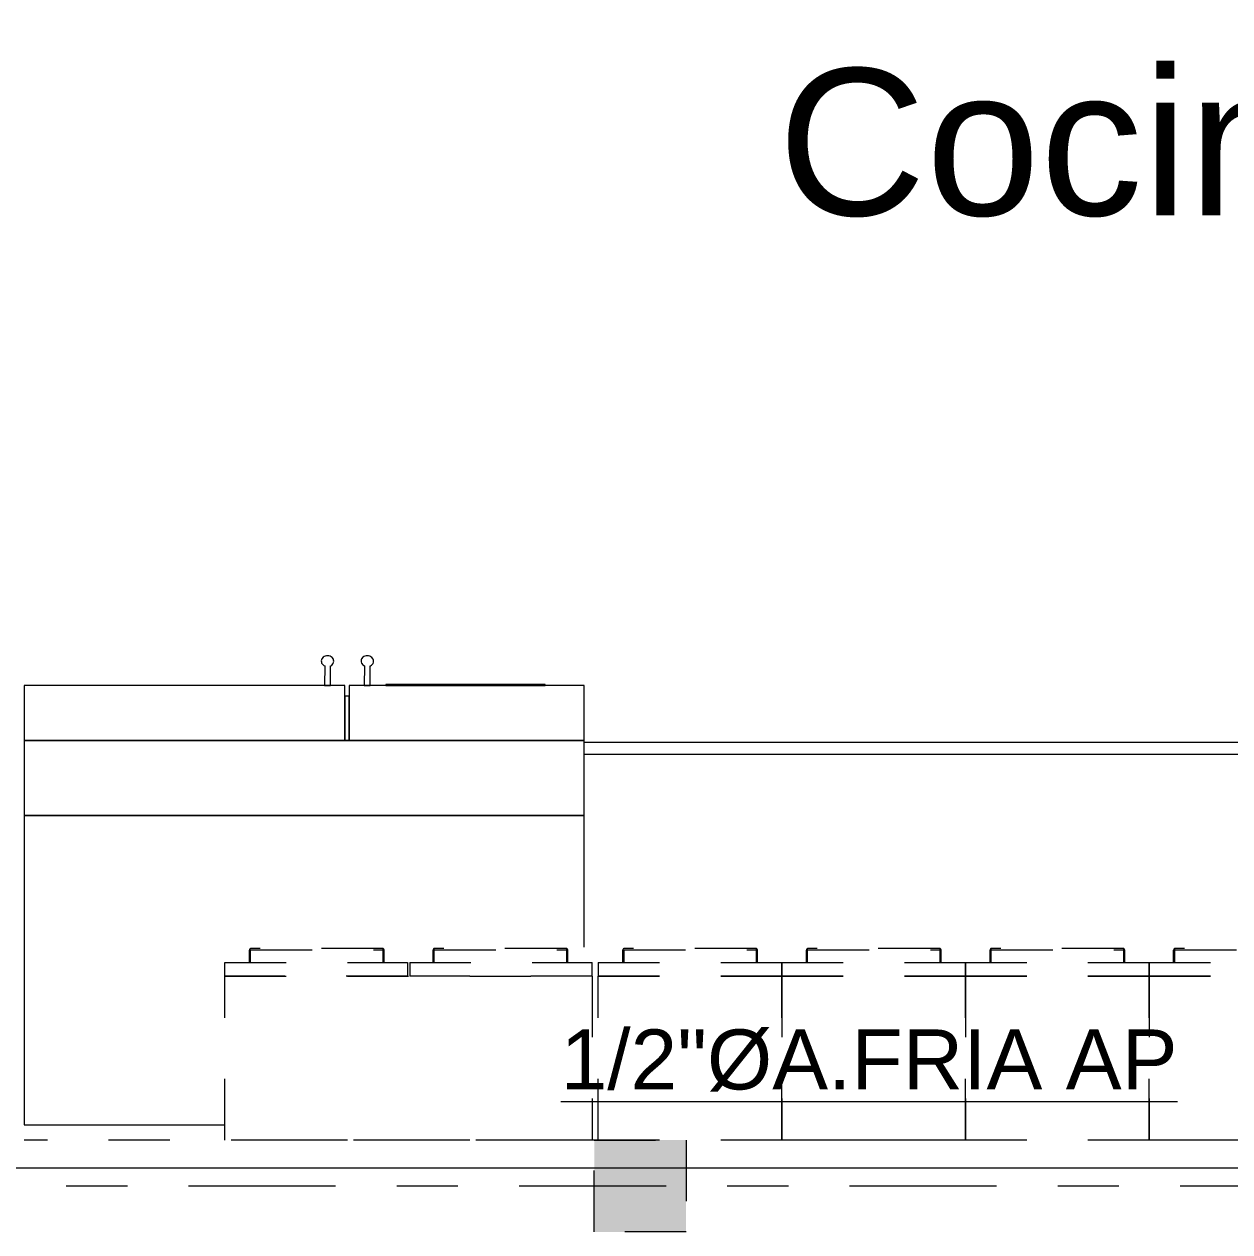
# Model space of a CAD drawing. Header units: millimetres. Extents: x -9559 to 23034, y -7226 to 22400.
# Drawn here: x 251.12 to 253.09, y 51.17 to 53.143 of the extents above; entities that cross this region are included whole.
import ezdxf

# ---------------------------------------------------------------- set-up
doc = ezdxf.new("R2010")
doc.units = ezdxf.units.MM
doc.header["$LTSCALE"] = 0.02
for name, pattern in [('ACAD_ISO02W100', [15, 12, -3]), ('ACAD_ISO10W100', [18, 12, -3, 0, -3]), ('DASHED2', [0.375, 0.25, -0.125])]:
    doc.linetypes.add(name, pattern=pattern)
for name, color, linetype, lineweight in [('A-Mueble cocina 2-proyecciones', 255, 'ACAD_ISO02W100', 9), ('A-Mueble cocina 3', 9, 'Continuous', 9), ('A-Mueble cocina 4- Habitaciones', 9, 'Continuous', 9), ('G-ANNO-TEXT', 250, 'Continuous', 9), ('I-FURN', 9, 'Continuous', 9), ('IH-AGUA FRIA', 140, 'Continuous', 5), ('S-GRID', 253, 'ACAD_ISO10W100', 5)]:
    doc.layers.add(name, color=color, linetype=linetype, lineweight=lineweight)
doc.layers.add('IH-PLANO BASE', color=250, linetype='DASHED2', lineweight=5, transparency=0.55)
doc.styles.add('Arial_3', font='arial.ttf', dxfattribs={"height": 0.18})
doc.styles.add('Arial_4', font='arial.ttf', dxfattribs={"height": 0.105})
doc.styles.get("Standard").update_dxf_attribs({"font": 'GOTHIC.TTF'})
doc.dimstyles.get("Standard").update_dxf_attribs({"dimtxt": 0.18, "dimasz": 0.18, "dimexe": 0.18, "dimexo": 0.0625, "dimgap": 0.09, "dimtad": 0, "dimzin": 3, "dimdsep": 46, "dimtxsty": 'Standard', "dimblk": 'ARCHTICK', "dimcen": 0.09, "dimadec": 0, "dimazin": 0, "dimtfac": 1, "dimtofl": 0, "dimtmove": 0, "dimatfit": 3, "dimldrblk": 'ARCHTICK', "dimfxl": 1, "dimtolj": 1, "dimtzin": 0, "dimarcsym": 0})

# ---------------------------------------------------------------- blocks, each defined once
blk = doc.blocks.new('Kitchen_Appliances_AEG_AEG-SBS-ST-Fridge-Freezer-Grey-Stainless - Name - _RMB86111NX 925993179 Ukraine_-147536-Nivel 1')
at = {"layer": 'A-Mueble cocina 4- Habitaciones'}
for p, q in [((0.4575, 0.3833), (0.1295, 0.3833)), ((0.4575, -0.122), (0.4575, 0.3833)), ((-0.4575, 0.0933), (-0.4575, -0.122)), ((-0.4575, -0.122), (0.4575, -0.122)), ((0.4575, -0.122), (-0.4575, -0.122)), ((-0.4575, -0.122), (-0.4575, -0.2447)), ((0.4575, -0.2447), (0.4575, -0.122)), ((-0.0733, -0.2447), (-0.4575, -0.2447)), ((-0.4575, -0.2447), (-0.4575, -0.3347)), ((-0.4575, -0.2447), (0.4575, -0.2447)), ((-0.0733, -0.3347), (-0.0733, -0.2447)), ((-0.0663, -0.2447), (-0.0733, -0.2447)), ((-0.0733, -0.2447), (-0.0733, -0.3169)), ((0.4575, -0.2447), (-0.0663, -0.2447)), ((-0.0663, -0.2447), (-0.0663, -0.3347)), ((-0.0663, -0.3169), (-0.0663, -0.2447)), ((0.4575, -0.3347), (0.4575, -0.2447)), ((-0.4575, -0.3347), (-0.0733, -0.3347)), ((-0.1333, -0.3347), (-0.394, -0.3347)), ((-0.394, -0.3347), (-0.394, -0.3363)), ((-0.1333, -0.3363), (-0.1333, -0.3347)), ((-0.0982, -0.3347), (-0.108, -0.3347)), ((-0.108, -0.3347), (-0.1077, -0.3666)), ((-0.0986, -0.3666), (-0.0982, -0.3347)), ((-0.0733, -0.3169), (-0.0663, -0.3169)), ((-0.0663, -0.3347), (0.4575, -0.3347)), ((-0.0333, -0.3347), (-0.0431, -0.3347)), ((-0.0431, -0.3347), (-0.0428, -0.3666)), ((-0.0336, -0.3666), (-0.0333, -0.3347)), ((-0.394, -0.3363), (-0.1333, -0.3363)), ((-0.1131, -0.3725), (-0.1134, -0.3742)), ((-0.1134, -0.3742), (-0.1132, -0.376)), ((-0.1125, -0.3708), (-0.1131, -0.3725)), ((-0.1102, -0.368), (-0.1125, -0.3708)), ((-0.1086, -0.3669), (-0.1102, -0.368)), ((-0.1077, -0.3666), (-0.1086, -0.3669)), ((-0.0973, -0.3672), (-0.0986, -0.3666)), ((-0.0958, -0.3684), (-0.0973, -0.3672)), ((-0.0936, -0.3713), (-0.0958, -0.3684)), ((-0.093, -0.373), (-0.0936, -0.3713)), ((-0.0931, -0.3765), (-0.0929, -0.3747)), ((-0.0929, -0.3747), (-0.093, -0.373)), ((-0.0482, -0.3725), (-0.0484, -0.3742)), ((-0.0484, -0.3742), (-0.0482, -0.376)), ((-0.0475, -0.3708), (-0.0482, -0.3725)), ((-0.0452, -0.368), (-0.0475, -0.3708)), ((-0.0437, -0.3669), (-0.0452, -0.368)), ((-0.0428, -0.3666), (-0.0437, -0.3669)), ((-0.0323, -0.3672), (-0.0336, -0.3666)), ((-0.0308, -0.3684), (-0.0323, -0.3672)), ((-0.0286, -0.3713), (-0.0308, -0.3684)), ((-0.0281, -0.373), (-0.0286, -0.3713)), ((-0.0282, -0.3765), (-0.0279, -0.3747)), ((-0.0279, -0.3747), (-0.0281, -0.373)), ((-0.1132, -0.376), (-0.1127, -0.3776)), ((-0.1127, -0.3776), (-0.1105, -0.3806)), ((-0.1105, -0.3806), (-0.109, -0.3817)), ((-0.109, -0.3817), (-0.1072, -0.3826)), ((-0.1072, -0.3826), (-0.1053, -0.3831)), ((-0.1053, -0.3831), (-0.1043, -0.3833)), ((-0.1043, -0.3833), (-0.1033, -0.3833)), ((-0.1033, -0.3833), (-0.1023, -0.3833)), ((-0.1023, -0.3833), (-0.1014, -0.3832)), ((-0.1014, -0.3832), (-0.0994, -0.3828)), ((-0.0994, -0.3828), (-0.0976, -0.382)), ((-0.0976, -0.382), (-0.0961, -0.3809)), ((-0.0961, -0.3809), (-0.0938, -0.3781)), ((-0.0938, -0.3781), (-0.0931, -0.3765)), ((-0.0482, -0.376), (-0.0477, -0.3776)), ((-0.0477, -0.3776), (-0.0455, -0.3806)), ((-0.0455, -0.3806), (-0.044, -0.3817)), ((-0.044, -0.3817), (-0.0423, -0.3826)), ((-0.0423, -0.3826), (-0.0404, -0.3831)), ((-0.0404, -0.3831), (-0.0394, -0.3833)), ((-0.0394, -0.3833), (-0.0384, -0.3833)), ((-0.0384, -0.3833), (-0.0374, -0.3833)), ((-0.0374, -0.3833), (-0.0364, -0.3832)), ((-0.0364, -0.3832), (-0.0344, -0.3828)), ((-0.0344, -0.3828), (-0.0327, -0.382)), ((-0.0327, -0.382), (-0.0311, -0.3809)), ((-0.0311, -0.3809), (-0.0288, -0.3781)), ((-0.0288, -0.3781), (-0.0282, -0.3765))]:
    blk.add_line(p, q, dxfattribs=at)
blk = doc.blocks.new('Armario superior - 1 puerta - 720 x 300 x 290 mm-626425-Nivel 1')
at = {"layer": 'A-Mueble cocina 2-proyecciones', "linetype": 'DASHED2', "lineweight": 5, "ltscale": 9}
for p, q in [((0.015, 0.365), (0.015, 0.3855)), ((0.017, 0.365), (0.017, 0.3855)), ((0.2325, 0.388), (0.0175, 0.388)), ((0.0175, 0.386), (0.2325, 0.386)), ((0.233, 0.3855), (0.233, 0.365)), ((0.235, 0.365), (0.235, 0.3855)), ((-0.025, 0.365), (0.275, 0.365)), ((-0.025, 0.365), (-0.025, 0.343)), ((0.275, 0.343), (0.275, 0.365)), ((-0.025, 0.343), (0.275, 0.343)), ((-0.025, 0.075), (-0.025, 0.343)), ((0.275, 0.343), (-0.025, 0.343)), ((0.275, 0.343), (0.275, 0.075)), ((0.275, 0.075), (-0.025, 0.075))]:
    blk.add_line(p, q, dxfattribs=at)
for centre, radius, start, end in [((0.0175, 0.3855), 0.0025, 90, 180), ((0.0175, 0.3855), 0.0005, 90, 180), ((0.0175, 0.3855), 0.0005, 90, 180), ((0.2325, 0.3855), 0.0025, 0, 90), ((0.2325, 0.3855), 0.0005, 0, 90), ((0.2325, 0.3855), 0.0005, 0, 90)]:
    blk.add_arc(centre, radius, start, end, dxfattribs=at)
blk = doc.blocks.new('Armario superior - Puerta doble - 600 x 720 x 290 mm-626424-Nivel 1')
at = {"layer": 'A-Mueble cocina 2-proyecciones', "linetype": 'DASHED2', "lineweight": 5, "ltscale": 9}
for p, q in [((-0.085, 0.365), (-0.085, 0.3855)), ((-0.083, 0.365), (-0.083, 0.3855)), ((0.1325, 0.388), (-0.0825, 0.388)), ((-0.0825, 0.386), (0.1325, 0.386)), ((0.133, 0.3855), (0.133, 0.365)), ((0.135, 0.365), (0.135, 0.3855)), ((0.215, 0.365), (0.215, 0.3855)), ((0.217, 0.365), (0.217, 0.3855)), ((0.4325, 0.388), (0.2175, 0.388)), ((0.2175, 0.386), (0.4325, 0.386)), ((0.433, 0.3855), (0.433, 0.365)), ((0.435, 0.365), (0.435, 0.3855)), ((-0.125, 0.365), (0.173, 0.365)), ((-0.125, 0.343), (-0.125, 0.365)), ((0.173, 0.365), (0.173, 0.343)), ((0.177, 0.365), (0.475, 0.365)), ((0.177, 0.365), (0.177, 0.343)), ((0.475, 0.343), (0.475, 0.365)), ((-0.125, 0.343), (0.475, 0.343)), ((-0.125, 0.075), (-0.125, 0.343)), ((0.173, 0.343), (-0.125, 0.343)), ((0.475, 0.343), (0.177, 0.343)), ((0.475, 0.343), (0.475, 0.075)), ((0.475, 0.075), (-0.125, 0.075))]:
    blk.add_line(p, q, dxfattribs=at)
for centre, radius, start, end in [((-0.0825, 0.3855), 0.0025, 90, 180), ((-0.0825, 0.3855), 0.0005, 90, 180), ((-0.0825, 0.3855), 0.0005, 90, 180), ((0.1325, 0.3855), 0.0025, 0, 90), ((0.1325, 0.3855), 0.0005, 0, 90), ((0.1325, 0.3855), 0.0005, 0, 90), ((0.2175, 0.3855), 0.0025, 90, 180), ((0.2175, 0.3855), 0.0005, 90, 180), ((0.2175, 0.3855), 0.0005, 90, 180), ((0.4325, 0.3855), 0.0025, 0, 90), ((0.4325, 0.3855), 0.0005, 0, 90), ((0.4325, 0.3855), 0.0005, 0, 90)]:
    blk.add_arc(centre, radius, start, end, dxfattribs=at)
blk = doc.blocks.new('Encimera 1 - 625 x 40 x 2500 mm-437594-Nivel 1')
at = {"layer": 'A-Mueble cocina 3'}
for p, q in [((0.4495, 0), (-1.1905, 0)), ((0.4495, -0.312), (0.4495, 0)), ((-1.1905, -0.0191), (0.4495, -0.0191))]:
    blk.add_line(p, q, dxfattribs=at)
blk = doc.blocks.new('_ArchTick')
at = {"color": 0, "linetype": 'ByBlock', "const_width": 0.15}
blk.add_lwpolyline([(-0.5, -0.5), (0.5, 0.5)], dxfattribs=at)
blk = doc.blocks.new('*D583')
at = {"layer": 'I-FURN', "color": 0, "lineweight": -2, "ltscale": 0.2, "transparency": 16777216}
for p, q in [((261.7202, 57.8335), (260.1503, 40.7816)), ((244.7806, 40.214), (259.5281, 40.214))]:
    blk.add_line(p, q, dxfattribs=at)
for start, end in [(84.7398, 111.3549), (153.385, 180)]:
    blk.add_arc((260.0981, 40.214), 0.75, start, end, dxfattribs=at)
at = {"layer": 'I-FURN', "color": 0, "lineweight": -2, "ltscale": 0.2, "transparency": 16777216, "xscale": 0.18, "yscale": 0.18, "zscale": 0.18}
for p, rotation in [((260.1668, 40.9609), 354.7398387423056), ((259.3481, 40.214), 270.0000000000001)]:
    blk.add_blockref('_ArchTick', p, dxfattribs=dict(at, rotation=rotation))
at = {"layer": 'I-FURN', "color": 0, "ltscale": 0.2, "transparency": 16777216, "insert": (259.5926, 40.7681), "char_height": 0.18, "attachment_point": 5, "rotation": 42.3699}
blk.add_mtext('\\A1;95°', dxfattribs=at)
blk = doc.blocks.new('*D584')
at = {"layer": 'I-FURN', "color": 0, "lineweight": -2, "ltscale": 0.2, "transparency": 16777216}
for p, q in [((244.7806, 57.8342), (261.156, 57.8937)), ((260.2752, 40.2763), (261.6792, 57.3277))]:
    blk.add_line(p, q, dxfattribs=at)
for start, end in [(180.2081, 201.5802), (243.9209, 265.2931)]:
    blk.add_arc((261.726, 57.8958), 0.75, start, end, dxfattribs=at)
at = {"layer": 'I-FURN', "color": 0, "lineweight": -2, "ltscale": 0.2, "transparency": 16777216, "xscale": 0.18, "yscale": 0.18, "zscale": 0.18}
for p, rotation in [((260.976, 57.8931), 90.20805555555597), ((261.6644, 57.1483), 355.2930766759017)]:
    blk.add_blockref('_ArchTick', p, dxfattribs=dict(at, rotation=rotation))
at = {"layer": 'I-FURN', "color": 0, "ltscale": 0.2, "transparency": 16777216, "insert": (261.1752, 57.3867), "char_height": 0.18, "attachment_point": 5, "rotation": 312.7506}
blk.add_mtext('\\A1;85°', dxfattribs=at)
blk = doc.blocks.new('*D585')
at = {"layer": 'I-FURN', "color": 0, "lineweight": -2, "ltscale": 0.2, "transparency": 16777216}
for p, q in [((261.6635, 57.8956), (245.2881, 57.8361)), ((244.7181, 40.2765), (244.7181, 57.264))]:
    blk.add_line(p, q, dxfattribs=at)
for start, end in [(336.1191, 0.2081), (270, 294.089)]:
    blk.add_arc((244.7181, 57.834), 0.75, start, end, dxfattribs=at)
at = {"layer": 'I-FURN', "color": 0, "lineweight": -2, "ltscale": 0.2, "transparency": 16777216, "xscale": 0.18, "yscale": 0.18, "zscale": 0.18}
for p, rotation in [((245.4681, 57.8367), 90.20805555555592), ((244.7181, 57.084), 180.0000000000019)]:
    blk.add_blockref('_ArchTick', p, dxfattribs=dict(at, rotation=rotation))
at = {"layer": 'I-FURN', "color": 0, "ltscale": 0.2, "transparency": 16777216, "insert": (245.2494, 57.3047), "char_height": 0.18, "attachment_point": 5, "rotation": 45.104}
blk.add_mtext('\\A1;90°', dxfattribs=at)
blk = doc.blocks.new('*D586')
at = {"layer": 'I-FURN', "color": 0, "lineweight": -2, "ltscale": 0.2, "transparency": 16777216}
for p, q in [((244.7181, 57.7715), (244.7181, 40.784)), ((260.0356, 40.214), (245.2881, 40.214))]:
    blk.add_line(p, q, dxfattribs=at)
for start, end in [(66.0151, 90), (0, 23.9849)]:
    blk.add_arc((244.7181, 40.214), 0.75, start, end, dxfattribs=at)
at = {"layer": 'I-FURN', "color": 0, "lineweight": -2, "ltscale": 0.2, "transparency": 16777216, "xscale": 0.18, "yscale": 0.18, "zscale": 0.18}
for p, rotation in [((244.7181, 40.964), 180.0000000000017), ((245.4681, 40.214), 270.0000000000002)]:
    blk.add_blockref('_ArchTick', p, dxfattribs=dict(at, rotation=rotation))
at = {"layer": 'I-FURN', "color": 0, "ltscale": 0.2, "transparency": 16777216, "insert": (245.2484, 40.7443), "char_height": 0.18, "attachment_point": 5, "rotation": 315}
blk.add_mtext('\\A1;90°', dxfattribs=at)

msp = doc.modelspace()

# ---------------------------------------------------------------- hatches: boundary and pattern name
at = {"layer": 'IH-PLANO BASE'}
msp.add_hatch(color=256, dxfattribs=at).paths.add_polyline_path([(252.0512, 51.3197), (252.0512, 51.1697), (252.2012, 51.1697), (252.2012, 51.3197)])

# ---------------------------------------------------------------- linework, layer by layer
at = {"layer": 'IH-AGUA FRIA'}
msp.add_lwpolyline([(255.3997, 50.8179), (255.3997, 51.2738), (248.4068, 51.2738)], dxfattribs=at)
at = {"layer": 'IH-PLANO BASE'}
for p, q in [((253.5577, 51.3197), (251.1196, 51.3197)), ((252.0577, 51.3197), (252.0477, 51.3197))]:
    msp.add_line(p, q, dxfattribs=at)
msp.add_lwpolyline([(252.0512, 51.3197), (252.2012, 51.3197), (252.2012, 51.1697), (252.0512, 51.1697)], close=True, dxfattribs=at)
at = {"layer": 'S-GRID'}
msp.add_line((247.0683, 51.2447), (255.3997, 51.2447), dxfattribs=at)

# ---------------------------------------------------------------- block references
at = {"layer": 'IH-PLANO BASE', "rotation": 180}
msp.add_blockref('Kitchen_Appliances_AEG_AEG-SBS-ST-Fridge-Freezer-Grey-Stainless - Name - _RMB86111NX 925993179 Ukraine_-147536-Nivel 1', (251.5771, 51.728), dxfattribs=at)
at = {"layer": 'IH-PLANO BASE'}
for name, p in [('Encimera 1 - 625 x 40 x 2500 mm-437594-Nivel 1', (253.2251, 51.9697)), ('Armario superior - Puerta doble - 600 x 720 x 290 mm-626424-Nivel 1', (251.5727, 51.2447)), ('Armario superior - 1 puerta - 720 x 300 x 290 mm-626425-Nivel 1', (252.0827, 51.2447)), ('Armario superior - 1 puerta - 720 x 300 x 290 mm-626425-Nivel 1', (252.3827, 51.2447)), ('Armario superior - 1 puerta - 720 x 300 x 290 mm-626425-Nivel 1', (252.6827, 51.2447)), ('Armario superior - 1 puerta - 720 x 300 x 290 mm-626425-Nivel 1', (252.9827, 51.2447))]:
    msp.add_blockref(name, p, dxfattribs=at)

# ---------------------------------------------------------------- texts
at = {"layer": 'G-ANNO-TEXT', "style": 'Arial_4'}
msp.add_text('%%U1/2"ØA.FRIA AP', height=0.098073, dxfattribs=at).set_placement((251.9962, 51.4024))
at = {"layer": 'IH-PLANO BASE', "insert": (252.3509, 53.0709), "char_height": 0.24, "width": 1.266666, "attachment_point": 1, "style": 'Arial_3', "bg_fill": 3, "box_fill_scale": 1.25, "bg_fill_color": 256, "bg_fill_true_color": 13158600, "bg_fill_transparency": 0}
msp.add_mtext('Cocina', dxfattribs=at)

# ---------------------------------------------------------------- next in the draw order: dimensions: what is measured, and where the dimension line sits
at = {"layer": 'I-FURN', "ltscale": 0.2}
for base, center, p1, p2, picture, middle in [((261.0673, 57.5371), (261.726, 57.8958), (260.2701, 40.214), (244.7181, 57.834), '*D584', (261.1752, 57.3867)), ((245.0939, 57.185), (244.7181, 57.834), (261.726, 57.8958), (244.7181, 40.214), '*D585', (245.2494, 57.3047)), ((259.7635, 40.8853), (260.0981, 40.214), (244.7181, 40.214), (261.726, 57.8958), '*D583', (259.5926, 40.7681)), ((245.3676, 40.589), (244.7181, 40.214), (244.7181, 57.834), (260.0981, 40.214), '*D586', (245.2484, 40.7443))]:
    dim = msp.add_angular_dim_3p(base=base, center=center, p1=p1, p2=p2, dimstyle='Standard', dxfattribs=at)
    dim.commit()
    dim.dimension.update_dxf_attribs({"geometry": picture, "text_midpoint": middle})

doc.saveas('drawing.dxf')
